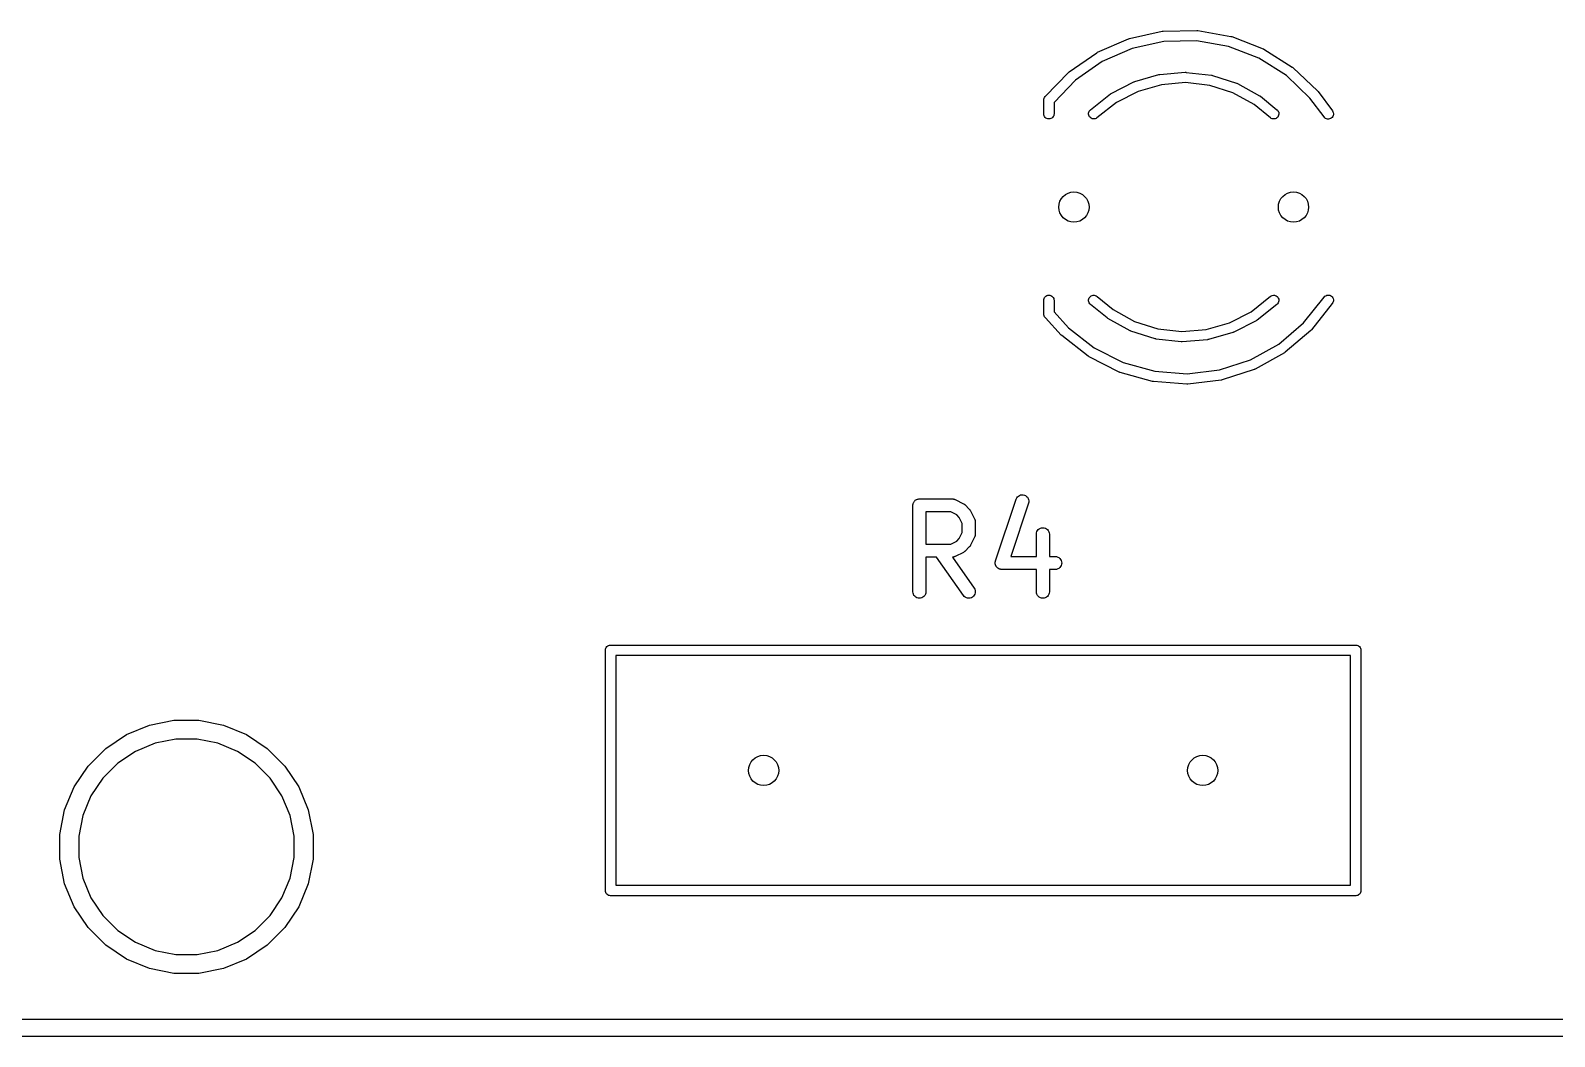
# Model space of a CAD drawing. Extents: x 17 to 176, y -177 to -9.
# Drawn here: x 33.47 to 51.1, y -176.63 to -164.99 of the extents above; entities that cross this region are included whole.
import ezdxf

# ---------------------------------------------------------------- set-up
doc = ezdxf.new("R2010")
doc.units = 0
doc.layers.add('BLACK', color=7, linetype='CONTINUOUS')

msp = doc.modelspace()

# ---------------------------------------------------------------- linework, layer by layer
at = {"layer": 'BLACK', "linetype": 'CONTINUOUS'}
for p, q in [((46.1835, -165.079), (46.5628, -164.995)), ((46.5628, -164.995), (46.5636, -164.995)), ((46.5636, -164.995), (46.569, -164.995)), ((46.569, -164.995), (46.5744, -164.994)), ((46.5744, -164.994), (46.9627, -164.986)), ((46.9627, -164.986), (46.9635, -164.986)), ((46.9635, -164.986), (46.9689, -164.986)), ((46.9689, -164.986), (46.9743, -164.987)), ((46.9743, -164.987), (47.3568, -165.054)), ((45.8165, -165.238), (46.1723, -165.083)), ((46.215, -165.195), (45.87, -165.346)), ((46.1723, -165.083), (46.1731, -165.082)), ((46.1731, -165.082), (46.1783, -165.081)), ((46.1783, -165.081), (46.1835, -165.079)), ((46.5828, -165.114), (46.215, -165.195)), ((46.9593, -165.106), (46.5828, -165.114)), ((47.3303, -165.171), (46.9593, -165.106)), ((47.6814, -165.307), (47.3303, -165.171)), ((47.3568, -165.054), (47.3577, -165.054)), ((47.3577, -165.054), (47.3629, -165.056)), ((47.3629, -165.056), (47.3681, -165.057)), ((47.3681, -165.057), (47.7303, -165.197)), ((47.7303, -165.197), (47.7311, -165.198)), ((47.7311, -165.198), (47.7359, -165.2)), ((47.7359, -165.2), (47.7407, -165.203)), ((47.7407, -165.203), (48.0687, -165.411)), ((45.4874, -165.466), (45.8063, -165.244)), ((45.87, -165.346), (45.5608, -165.561)), ((45.8063, -165.244), (45.807, -165.244)), ((45.807, -165.244), (45.8118, -165.241)), ((45.8118, -165.241), (45.8165, -165.238)), ((47.9995, -165.509), (47.6814, -165.307)), ((45.2135, -165.748), (45.4785, -165.473)), ((45.5608, -165.561), (45.312, -165.819)), ((45.4785, -165.473), (45.4791, -165.473)), ((45.4791, -165.473), (45.4833, -165.469)), ((45.4833, -165.469), (45.4874, -165.466)), ((46.2447, -165.577), (46.5261, -165.497)), ((46.5261, -165.497), (46.5269, -165.496)), ((46.5269, -165.496), (46.5323, -165.496)), ((46.5323, -165.496), (46.5377, -165.495)), ((46.5377, -165.495), (46.8294, -165.47)), ((46.8294, -165.47), (46.8294, -165.47)), ((46.8294, -165.47), (46.8302, -165.47)), ((46.8302, -165.47), (46.8357, -165.47)), ((46.8357, -165.47), (46.8411, -165.471)), ((46.8411, -165.471), (47.132, -165.503)), ((47.132, -165.503), (47.1328, -165.504)), ((47.1328, -165.504), (47.1382, -165.505)), ((47.1382, -165.505), (47.1435, -165.506)), ((47.1435, -165.506), (47.4224, -165.595)), ((48.2729, -165.769), (47.9995, -165.509)), ((48.0687, -165.411), (48.0694, -165.411)), ((48.0694, -165.411), (48.0737, -165.415)), ((48.0737, -165.415), (48.078, -165.418)), ((48.078, -165.418), (48.3593, -165.686)), ((45.7338, -165.903), (45.9634, -165.721)), ((45.9634, -165.721), (45.9641, -165.721)), ((45.9641, -165.721), (45.9687, -165.718)), ((45.9687, -165.718), (45.9733, -165.715)), ((45.9733, -165.715), (46.2338, -165.581)), ((46.2833, -165.691), (46.0332, -165.819)), ((46.2338, -165.581), (46.2345, -165.581)), ((46.2345, -165.581), (46.2396, -165.579)), ((46.2396, -165.579), (46.2447, -165.577)), ((46.5534, -165.614), (46.2833, -165.691)), ((46.8335, -165.59), (46.5534, -165.614)), ((47.1127, -165.622), (46.8335, -165.59)), ((47.3804, -165.707), (47.1127, -165.622)), ((47.6269, -165.843), (47.3804, -165.707)), ((47.4224, -165.595), (47.4232, -165.595)), ((47.4232, -165.595), (47.4282, -165.597)), ((47.4282, -165.597), (47.4332, -165.599)), ((47.4332, -165.599), (47.6896, -165.741)), ((47.6896, -165.741), (47.6903, -165.741)), ((47.6903, -165.741), (47.6944, -165.744)), ((48.3593, -165.686), (48.3599, -165.686)), ((48.3599, -165.686), (48.3629, -165.69)), ((48.3629, -165.69), (48.366, -165.693)), ((48.366, -165.693), (48.5324, -165.915)), ((45.192, -165.791), (45.1929, -165.782)), ((45.192, -165.953), (45.192, -165.791)), ((45.1929, -165.782), (45.1963, -165.771)), ((45.1963, -165.771), (45.2019, -165.761)), ((45.2019, -165.761), (45.2094, -165.751)), ((45.2094, -165.751), (45.2135, -165.748)), ((45.312, -165.819), (45.312, -165.953)), ((45.7187, -165.921), (45.7254, -165.911)), ((45.7254, -165.911), (45.7338, -165.903)), ((46.0332, -165.819), (45.8083, -165.997)), ((47.8152, -165.997), (47.6269, -165.843)), ((47.6944, -165.744), (47.6986, -165.747)), ((47.6986, -165.747), (47.8911, -165.904)), ((47.8911, -165.904), (47.8917, -165.904)), ((47.8917, -165.904), (47.8999, -165.913)), ((47.8999, -165.913), (47.9063, -165.922)), ((48.4363, -165.987), (48.2729, -165.769)), ((48.5324, -165.915), (48.5329, -165.916)), ((48.5329, -165.916), (48.5388, -165.926)), ((45.1929, -165.962), (45.192, -165.953)), ((45.1963, -165.973), (45.1929, -165.962)), ((45.2019, -165.983), (45.1963, -165.973)), ((45.2094, -165.993), (45.2019, -165.983)), ((45.2185, -166), (45.2094, -165.993)), ((45.2289, -166.006), (45.2185, -166)), ((45.2402, -166.009), (45.2289, -166.006)), ((45.252, -166.01), (45.2402, -166.009)), ((45.2638, -166.009), (45.252, -166.01)), ((45.2751, -166.006), (45.2638, -166.009)), ((45.2855, -166), (45.2751, -166.006)), ((45.2946, -165.993), (45.2855, -166)), ((45.3021, -165.983), (45.2946, -165.993)), ((45.3077, -165.973), (45.3021, -165.983)), ((45.3111, -165.962), (45.3077, -165.973)), ((45.312, -165.953), (45.3111, -165.962)), ((45.7112, -165.955), (45.7115, -165.943)), ((45.7132, -165.966), (45.7112, -165.955)), ((45.7115, -165.943), (45.714, -165.931)), ((45.7175, -165.977), (45.7132, -165.966)), ((45.714, -165.931), (45.7187, -165.921)), ((45.7237, -165.987), (45.7175, -165.977)), ((45.7318, -165.995), (45.7237, -165.987)), ((45.7414, -166.002), (45.7318, -165.995)), ((45.752, -166.007), (45.7414, -166.002)), ((45.7635, -166.01), (45.752, -166.007)), ((45.7752, -166.01), (45.7635, -166.01)), ((45.7867, -166.008), (45.7752, -166.01)), ((45.7977, -166.004), (45.7867, -166.008)), ((45.8076, -165.998), (45.7977, -166.004)), ((45.8083, -165.997), (45.8076, -165.998)), ((47.825, -166.003), (47.8152, -165.997)), ((47.8358, -166.008), (47.825, -166.003)), ((47.8473, -166.01), (47.8358, -166.008)), ((47.859, -166.01), (47.8473, -166.01)), ((47.8705, -166.008), (47.859, -166.01)), ((47.8813, -166.003), (47.8705, -166.008)), ((47.891, -165.997), (47.8813, -166.003)), ((47.8994, -165.988), (47.891, -165.997)), ((47.9059, -165.979), (47.8994, -165.988)), ((47.9104, -165.968), (47.9059, -165.979)), ((47.9063, -165.922), (47.9107, -165.933)), ((47.9128, -165.956), (47.9104, -165.968)), ((47.9107, -165.933), (47.9129, -165.945)), ((47.9129, -165.945), (47.9128, -165.956)), ((48.4442, -165.996), (48.4363, -165.987)), ((48.4536, -166.003), (48.4442, -165.996)), ((48.4642, -166.008), (48.4536, -166.003)), ((48.4756, -166.011), (48.4642, -166.008)), ((48.4873, -166.011), (48.4756, -166.011)), ((48.4989, -166.01), (48.4873, -166.011)), ((48.5099, -166.006), (48.4989, -166.01)), ((48.52, -166), (48.5099, -166.006)), ((48.5287, -165.992), (48.52, -166)), ((48.5357, -165.982), (48.5287, -165.992)), ((48.5407, -165.972), (48.5357, -165.982)), ((48.5388, -165.926), (48.5426, -165.937)), ((48.5436, -165.961), (48.5407, -165.972)), ((48.5426, -165.937), (48.5443, -165.949)), ((48.5443, -165.949), (48.5436, -165.961)), ((45.192, -168.107), (45.1929, -168.098)), ((45.192, -168.269), (45.192, -168.107)), ((45.1929, -168.098), (45.1963, -168.087)), ((45.1963, -168.087), (45.2019, -168.077)), ((45.2019, -168.077), (45.2094, -168.067)), ((45.2094, -168.067), (45.2185, -168.06)), ((45.2185, -168.06), (45.2289, -168.054)), ((45.2289, -168.054), (45.2402, -168.051)), ((45.2402, -168.051), (45.252, -168.05)), ((45.252, -168.05), (45.2638, -168.051)), ((45.2638, -168.051), (45.2751, -168.054)), ((45.2751, -168.054), (45.2855, -168.06)), ((45.2855, -168.06), (45.2946, -168.067)), ((45.2946, -168.067), (45.3021, -168.077)), ((45.3021, -168.077), (45.3077, -168.087)), ((45.3077, -168.087), (45.3111, -168.098)), ((45.3111, -168.098), (45.312, -168.107)), ((45.312, -168.107), (45.312, -168.242)), ((45.7113, -168.115), (45.7114, -168.104)), ((45.7135, -168.127), (45.7113, -168.115)), ((45.7114, -168.104), (45.7137, -168.092)), ((45.7179, -168.138), (45.7135, -168.127)), ((45.7137, -168.092), (45.7183, -168.081)), ((45.7243, -168.148), (45.7179, -168.138)), ((45.7183, -168.081), (45.7248, -168.072)), ((45.7325, -168.156), (45.7243, -168.148)), ((45.7248, -168.072), (45.7331, -168.064)), ((45.7331, -168.156), (45.7325, -168.156)), ((45.7331, -168.064), (45.7429, -168.057)), ((45.9256, -168.313), (45.7331, -168.156)), ((45.7429, -168.057), (45.7537, -168.053)), ((45.7537, -168.053), (45.7652, -168.05)), ((45.7652, -168.05), (45.7769, -168.05)), ((45.7769, -168.05), (45.7884, -168.053)), ((45.7884, -168.053), (45.7992, -168.057)), ((45.7992, -168.057), (45.809, -168.064)), ((45.809, -168.064), (45.9973, -168.217)), ((47.5909, -168.241), (47.8159, -168.063)), ((47.8904, -168.157), (47.6608, -168.339)), ((47.8159, -168.063), (47.8166, -168.062)), ((47.8166, -168.062), (47.8265, -168.056)), ((47.8265, -168.056), (47.8374, -168.052)), ((47.8374, -168.052), (47.849, -168.05)), ((47.849, -168.05), (47.8607, -168.05)), ((47.8607, -168.05), (47.8721, -168.053)), ((47.8721, -168.053), (47.8828, -168.058)), ((47.8828, -168.058), (47.8924, -168.064)), ((47.8988, -168.149), (47.8904, -168.157)), ((47.8924, -168.064), (47.9004, -168.073)), ((47.9055, -168.139), (47.8988, -168.149)), ((47.9004, -168.073), (47.9067, -168.083)), ((47.9102, -168.128), (47.9055, -168.139)), ((47.9067, -168.083), (47.9109, -168.094)), ((47.9127, -168.117), (47.9102, -168.128)), ((47.9109, -168.094), (47.913, -168.105)), ((47.913, -168.105), (47.9127, -168.117)), ((48.1996, -168.371), (48.4373, -168.071)), ((48.5313, -168.146), (48.29, -168.45)), ((48.4373, -168.071), (48.4379, -168.071)), ((48.4379, -168.071), (48.4461, -168.062)), ((48.4461, -168.062), (48.4558, -168.056)), ((48.4558, -168.056), (48.4666, -168.051)), ((48.4666, -168.051), (48.4781, -168.049)), ((48.4781, -168.049), (48.4898, -168.049)), ((48.4898, -168.049), (48.5013, -168.051)), ((48.5013, -168.051), (48.5122, -168.055)), ((48.5122, -168.055), (48.5219, -168.062)), ((48.5219, -168.062), (48.5303, -168.07)), ((48.5303, -168.07), (48.5369, -168.08)), ((48.5377, -168.136), (48.5313, -168.146)), ((48.5369, -168.08), (48.5415, -168.09)), ((48.542, -168.125), (48.5377, -168.136)), ((48.5415, -168.09), (48.544, -168.102)), ((48.5441, -168.114), (48.542, -168.125)), ((48.544, -168.102), (48.5441, -168.114)), ((45.1929, -168.278), (45.192, -168.269)), ((45.1963, -168.289), (45.1929, -168.278)), ((45.2019, -168.299), (45.1963, -168.289)), ((45.2094, -168.309), (45.2019, -168.299)), ((45.2123, -168.311), (45.2094, -168.309)), ((45.3948, -168.511), (45.2123, -168.311)), ((45.312, -168.242), (45.4801, -168.426)), ((45.9298, -168.316), (45.9256, -168.313)), ((45.9339, -168.319), (45.9298, -168.316)), ((45.9346, -168.32), (45.9339, -168.319)), ((46.191, -168.461), (45.9346, -168.32)), ((45.9973, -168.217), (46.2438, -168.353)), ((46.2438, -168.353), (46.5115, -168.438)), ((47.0708, -168.446), (47.3409, -168.369)), ((47.3409, -168.369), (47.5909, -168.241)), ((47.6509, -168.345), (47.3905, -168.478)), ((47.6555, -168.342), (47.6509, -168.345)), ((47.6601, -168.339), (47.6555, -168.342)), ((47.6608, -168.339), (47.6601, -168.339)), ((47.9127, -168.615), (48.1996, -168.371)), ((45.3982, -168.514), (45.3948, -168.511)), ((45.4015, -168.517), (45.3982, -168.514)), ((45.4022, -168.518), (45.4015, -168.517)), ((45.7081, -168.757), (45.4022, -168.518)), ((45.4801, -168.426), (45.7774, -168.659)), ((46.196, -168.463), (46.191, -168.461)), ((46.201, -168.465), (46.196, -168.463)), ((46.2018, -168.465), (46.201, -168.465)), ((46.4808, -168.554), (46.2018, -168.465)), ((46.4861, -168.555), (46.4808, -168.554)), ((46.4914, -168.556), (46.4861, -168.555)), ((46.4922, -168.557), (46.4914, -168.556)), ((46.7831, -168.589), (46.4922, -168.557)), ((46.5115, -168.438), (46.7908, -168.47)), ((46.7908, -168.47), (47.0708, -168.446)), ((47.0866, -168.565), (46.7948, -168.59)), ((47.092, -168.564), (47.0866, -168.565)), ((47.0973, -168.563), (47.092, -168.564)), ((47.0981, -168.563), (47.0973, -168.563)), ((47.3796, -168.483), (47.0981, -168.563)), ((47.3846, -168.481), (47.3796, -168.483)), ((47.3897, -168.479), (47.3846, -168.481)), ((47.3905, -168.478), (47.3897, -168.479)), ((48.2819, -168.459), (47.986, -168.71)), ((48.2856, -168.455), (48.2819, -168.459)), ((48.2895, -168.451), (48.2856, -168.455)), ((48.29, -168.45), (48.2895, -168.451)), ((45.7774, -168.659), (46.1135, -168.829)), ((46.7886, -168.59), (46.7831, -168.589)), ((46.794, -168.59), (46.7886, -168.59)), ((46.7948, -168.59), (46.794, -168.59)), ((47.5839, -168.799), (47.9127, -168.615)), ((47.9764, -168.717), (47.6373, -168.906)), ((47.9808, -168.714), (47.9764, -168.717)), ((47.9854, -168.711), (47.9808, -168.714)), ((47.986, -168.71), (47.9854, -168.711)), ((45.7127, -168.76), (45.7081, -168.757)), ((45.7173, -168.763), (45.7127, -168.76)), ((45.718, -168.763), (45.7173, -168.763)), ((46.0646, -168.939), (45.718, -168.763)), ((46.1135, -168.829), (46.4762, -168.93)), ((46.8517, -168.959), (47.2257, -168.915)), ((47.2257, -168.915), (47.5839, -168.799)), ((47.6266, -168.911), (47.2571, -169.031)), ((47.6315, -168.909), (47.6266, -168.911)), ((47.6365, -168.907), (47.6315, -168.909)), ((47.6373, -168.906), (47.6365, -168.907)), ((46.0697, -168.941), (46.0646, -168.939)), ((46.0747, -168.943), (46.0697, -168.941)), ((46.0755, -168.943), (46.0747, -168.943)), ((46.4496, -169.047), (46.0755, -168.943)), ((46.4549, -169.048), (46.4496, -169.047)), ((46.4603, -169.049), (46.4549, -169.048)), ((46.4611, -169.049), (46.4603, -169.049)), ((46.8483, -169.079), (46.4611, -169.049)), ((46.4762, -168.93), (46.8517, -168.959)), ((46.8538, -169.079), (46.8483, -169.079)), ((46.8592, -169.079), (46.8538, -169.079)), ((46.86, -169.079), (46.8592, -169.079)), ((47.2457, -169.033), (46.86, -169.079)), ((47.251, -169.032), (47.2457, -169.033)), ((47.2563, -169.031), (47.251, -169.032)), ((47.2571, -169.031), (47.2563, -169.031)), ((43.6789, -170.481), (43.6797, -170.474)), ((43.6789, -170.482), (43.6789, -170.481)), ((43.6789, -171.482), (43.6789, -170.482)), ((43.6789, -170.482), (43.6789, -170.482)), ((43.6789, -170.482), (43.6789, -170.482)), ((43.6789, -170.482), (43.6789, -170.482)), ((43.6797, -170.474), (43.6804, -170.467)), ((43.6804, -170.467), (43.6805, -170.467)), ((43.6805, -170.467), (43.6827, -170.46)), ((43.6805, -170.467), (43.6805, -170.467)), ((43.6827, -170.46), (43.6848, -170.453)), ((43.6848, -170.453), (43.6849, -170.453)), ((43.6849, -170.453), (43.685, -170.453)), ((43.685, -170.453), (43.6884, -170.447)), ((43.6884, -170.447), (43.6917, -170.44)), ((43.6917, -170.44), (43.6919, -170.44)), ((43.6919, -170.44), (43.692, -170.44)), ((43.692, -170.44), (43.6966, -170.435)), ((43.6966, -170.435), (43.7011, -170.429)), ((43.7011, -170.429), (43.7013, -170.429)), ((43.7013, -170.429), (43.7014, -170.429)), ((43.7014, -170.429), (43.7069, -170.424)), ((43.7069, -170.424), (43.7124, -170.42)), ((43.7124, -170.42), (43.7126, -170.42)), ((43.7126, -170.42), (43.7128, -170.42)), ((43.7128, -170.42), (43.7191, -170.416)), ((43.7191, -170.416), (43.7253, -170.413)), ((43.7253, -170.413), (43.7256, -170.413)), ((43.7256, -170.413), (43.7258, -170.413)), ((43.7258, -170.413), (43.7326, -170.411)), ((43.7326, -170.411), (43.7393, -170.409)), ((43.7393, -170.409), (43.7396, -170.409)), ((43.7396, -170.409), (43.7398, -170.409)), ((43.7398, -170.409), (43.7469, -170.408)), ((43.7469, -170.408), (43.7539, -170.407)), ((43.7539, -170.407), (44.1349, -170.407)), ((44.1349, -170.407), (44.1359, -170.407)), ((44.1359, -170.407), (44.1381, -170.408)), ((44.1381, -170.408), (44.1403, -170.408)), ((44.1403, -170.408), (44.1454, -170.408)), ((44.1454, -170.408), (44.1504, -170.409)), ((44.1504, -170.409), (44.1525, -170.41)), ((44.1525, -170.41), (44.1547, -170.41)), ((44.1547, -170.41), (44.1595, -170.412)), ((44.1595, -170.412), (44.1644, -170.413)), ((44.1644, -170.413), (44.1663, -170.415)), ((44.1663, -170.415), (44.1684, -170.415)), ((44.1684, -170.415), (44.2636, -170.463)), ((44.2636, -170.463), (44.2646, -170.463)), ((44.2646, -170.463), (44.2681, -170.466)), ((44.2681, -170.466), (44.2718, -170.468)), ((44.2718, -170.468), (44.2742, -170.47)), ((44.2742, -170.47), (44.2769, -170.471)), ((44.2769, -170.471), (44.2799, -170.474)), ((44.2799, -170.474), (44.2831, -170.477)), ((44.2831, -170.477), (44.3307, -170.525)), ((44.6351, -171.125), (44.8732, -170.411)), ((45.0155, -170.458), (44.8103, -171.074)), ((44.8732, -170.411), (44.8736, -170.41)), ((44.8736, -170.41), (44.8797, -170.397)), ((44.8797, -170.397), (44.8883, -170.385)), ((44.8883, -170.385), (44.8991, -170.375)), ((44.8991, -170.375), (44.9115, -170.367)), ((44.9115, -170.367), (44.9253, -170.362)), ((44.9253, -170.362), (44.9397, -170.36)), ((44.9397, -170.36), (44.9543, -170.36)), ((44.9543, -170.36), (44.9686, -170.364)), ((44.9686, -170.364), (44.9819, -170.37)), ((44.9819, -170.37), (44.9938, -170.378)), ((44.9938, -170.378), (45.0038, -170.389)), ((45.0038, -170.389), (45.0116, -170.401)), ((45.0116, -170.401), (45.0168, -170.415)), ((45.0188, -170.444), (45.0155, -170.458)), ((45.0168, -170.415), (45.0192, -170.43)), ((45.0192, -170.43), (45.0188, -170.444)), ((43.8289, -170.557), (43.8289, -170.931)), ((44.1172, -170.557), (43.8289, -170.557)), ((44.1857, -170.592), (44.1172, -170.557)), ((44.2161, -170.622), (44.1857, -170.592)), ((44.2503, -170.691), (44.2161, -170.622)), ((44.3307, -170.525), (44.3315, -170.525)), ((44.3315, -170.525), (44.3341, -170.529)), ((44.3341, -170.529), (44.337, -170.532)), ((44.337, -170.532), (44.3387, -170.534)), ((44.3387, -170.534), (44.3406, -170.537)), ((44.3406, -170.537), (44.3426, -170.541)), ((44.3426, -170.541), (44.3448, -170.544)), ((44.3448, -170.544), (44.3924, -170.639)), ((44.3924, -170.639), (44.3929, -170.64)), ((44.3929, -170.64), (44.3936, -170.642)), ((44.3936, -170.642), (44.3947, -170.644)), ((44.3947, -170.644), (44.3962, -170.649)), ((44.3962, -170.649), (44.3979, -170.654)), ((44.3979, -170.654), (44.3983, -170.656)), ((44.3983, -170.656), (44.3989, -170.658)), ((44.3989, -170.658), (44.3994, -170.663)), ((44.3994, -170.663), (44.4002, -170.668)), ((44.4002, -170.668), (44.4001, -170.671)), ((44.4001, -170.671), (44.4003, -170.673)), ((44.4003, -170.673), (44.4003, -170.816)), ((44.2161, -170.867), (44.2503, -170.798)), ((44.2503, -170.798), (44.2503, -170.691)), ((44.3924, -170.849), (44.3448, -170.944)), ((44.3932, -170.847), (44.3924, -170.849)), ((44.3943, -170.845), (44.3932, -170.847)), ((44.3958, -170.84), (44.3943, -170.845)), ((44.3977, -170.836), (44.3958, -170.84)), ((44.398, -170.833), (44.3977, -170.836)), ((44.3987, -170.831), (44.398, -170.833)), ((44.3993, -170.826), (44.3987, -170.831)), ((44.4001, -170.821), (44.3993, -170.826)), ((44.4003, -170.817), (44.4001, -170.819)), ((44.4001, -170.819), (44.4001, -170.821)), ((44.4003, -170.816), (44.4003, -170.817)), ((45.1075, -170.815), (45.1091, -170.8)), ((45.1075, -170.816), (45.1075, -170.815)), ((45.1075, -171.074), (45.1075, -170.816)), ((45.1091, -170.8), (45.1135, -170.786)), ((45.1135, -170.786), (45.1206, -170.773)), ((45.1206, -170.773), (45.13, -170.762)), ((45.13, -170.762), (45.1414, -170.753)), ((45.1414, -170.753), (45.1544, -170.746)), ((45.1544, -170.746), (45.1684, -170.742)), ((45.1684, -170.742), (45.183, -170.741)), ((45.183, -170.741), (45.1976, -170.742)), ((45.1976, -170.742), (45.2115, -170.747)), ((45.2115, -170.747), (45.2244, -170.754)), ((45.2244, -170.754), (45.2357, -170.763)), ((45.2357, -170.763), (45.2449, -170.774)), ((45.2449, -170.774), (45.2518, -170.787)), ((45.2518, -170.787), (45.256, -170.801)), ((45.256, -170.801), (45.2575, -170.816)), ((45.2575, -170.816), (45.2575, -171.074)), ((43.8289, -170.931), (44.1172, -170.931)), ((44.1172, -170.931), (44.1857, -170.897)), ((44.2636, -171.026), (44.1684, -171.073)), ((44.1857, -170.897), (44.2161, -170.867)), ((44.2672, -171.023), (44.2636, -171.026)), ((44.2709, -171.021), (44.2672, -171.023)), ((44.2734, -171.02), (44.2709, -171.021)), ((44.276, -171.018), (44.2734, -171.02)), ((44.2791, -171.015), (44.276, -171.018)), ((44.2824, -171.012), (44.2791, -171.015)), ((44.2831, -171.012), (44.2824, -171.012)), ((44.3307, -170.964), (44.2831, -171.012)), ((44.3334, -170.961), (44.3307, -170.964)), ((44.3364, -170.958), (44.3334, -170.961)), ((44.3381, -170.955), (44.3364, -170.958)), ((44.34, -170.953), (44.3381, -170.955)), ((44.342, -170.949), (44.34, -170.953)), ((44.3443, -170.945), (44.342, -170.949)), ((44.3448, -170.944), (44.3443, -170.945)), ((43.953, -171.081), (43.8289, -171.081)), ((43.8289, -171.081), (43.8289, -171.482)), ((44.2639, -171.525), (43.953, -171.081)), ((44.1371, -171.081), (44.136, -171.081)), ((44.136, -171.081), (44.3868, -171.439)), ((44.1393, -171.081), (44.1371, -171.081)), ((44.1443, -171.08), (44.1393, -171.081)), ((44.1494, -171.08), (44.1443, -171.08)), ((44.1515, -171.079), (44.1494, -171.08)), ((44.1537, -171.079), (44.1515, -171.079)), ((44.1585, -171.077), (44.1537, -171.079)), ((44.1634, -171.076), (44.1585, -171.077)), ((44.1654, -171.074), (44.1634, -171.076)), ((44.1675, -171.074), (44.1654, -171.074)), ((44.1684, -171.073), (44.1675, -171.074)), ((44.6313, -171.149), (44.6318, -171.144)), ((44.6315, -171.151), (44.6313, -171.149)), ((44.6315, -171.154), (44.6315, -171.151)), ((44.6322, -171.159), (44.6315, -171.154)), ((44.6318, -171.144), (44.6319, -171.14)), ((44.6319, -171.14), (44.6325, -171.137)), ((44.6326, -171.163), (44.6322, -171.159)), ((44.6325, -171.137), (44.6328, -171.134)), ((44.6334, -171.166), (44.6326, -171.163)), ((44.6328, -171.134), (44.6341, -171.13)), ((44.6339, -171.169), (44.6334, -171.166)), ((44.6355, -171.173), (44.6339, -171.169)), ((44.6341, -171.13), (44.6351, -171.125)), ((44.6367, -171.177), (44.6355, -171.173)), ((44.6381, -171.18), (44.6367, -171.177)), ((44.6391, -171.182), (44.6381, -171.18)), ((44.6415, -171.186), (44.6391, -171.182)), ((44.6435, -171.19), (44.6415, -171.186)), ((44.6453, -171.192), (44.6435, -171.19)), ((44.6468, -171.195), (44.6453, -171.192)), ((44.6499, -171.198), (44.6468, -171.195)), ((44.6527, -171.202), (44.6499, -171.198)), ((44.6549, -171.203), (44.6527, -171.202)), ((44.6568, -171.205), (44.6549, -171.203)), ((44.6605, -171.208), (44.6568, -171.205)), ((44.6639, -171.211), (44.6605, -171.208)), ((44.8103, -171.074), (45.1075, -171.074)), ((45.2575, -171.074), (45.3253, -171.074)), ((45.3253, -171.074), (45.3264, -171.074)), ((45.3264, -171.074), (45.3409, -171.076)), ((45.3409, -171.076), (45.3549, -171.08)), ((45.3549, -171.08), (45.3677, -171.087)), ((45.3782, -171.202), (45.3668, -171.212)), ((45.3677, -171.087), (45.3789, -171.097)), ((45.3875, -171.191), (45.3782, -171.202)), ((45.3789, -171.097), (45.3881, -171.108)), ((45.3945, -171.178), (45.3875, -171.191)), ((45.3881, -171.108), (45.3949, -171.121)), ((45.3988, -171.164), (45.3945, -171.178)), ((45.3949, -171.121), (45.399, -171.135)), ((45.4003, -171.15), (45.3988, -171.164)), ((45.399, -171.135), (45.4003, -171.15)), ((44.6664, -171.212), (44.6639, -171.211)), ((44.6687, -171.214), (44.6664, -171.212)), ((44.6728, -171.216), (44.6687, -171.214)), ((44.6767, -171.218), (44.6728, -171.216)), ((44.6795, -171.219), (44.6767, -171.218)), ((44.6821, -171.22), (44.6795, -171.219)), ((44.6864, -171.221), (44.6821, -171.22)), ((44.6907, -171.222), (44.6864, -171.221)), ((44.6935, -171.223), (44.6907, -171.222)), ((44.6963, -171.223), (44.6935, -171.223)), ((44.7008, -171.224), (44.6963, -171.223)), ((44.7052, -171.224), (44.7008, -171.224)), ((44.7063, -171.224), (44.7052, -171.224)), ((45.1075, -171.224), (44.7063, -171.224)), ((45.1075, -171.482), (45.1075, -171.224)), ((45.3253, -171.224), (45.2575, -171.224)), ((45.2575, -171.224), (45.2575, -171.482)), ((45.3399, -171.223), (45.3253, -171.224)), ((45.3539, -171.218), (45.3399, -171.223)), ((45.3668, -171.212), (45.3539, -171.218)), ((43.6803, -171.497), (43.6789, -171.482)), ((43.6846, -171.511), (43.6803, -171.497)), ((43.6914, -171.524), (43.6846, -171.511)), ((43.7007, -171.535), (43.6914, -171.524)), ((43.712, -171.545), (43.7007, -171.535)), ((43.7248, -171.552), (43.712, -171.545)), ((43.7388, -171.556), (43.7248, -171.552)), ((43.7534, -171.557), (43.7388, -171.556)), ((43.768, -171.556), (43.7534, -171.557)), ((43.782, -171.552), (43.768, -171.556)), ((43.795, -171.545), (43.782, -171.552)), ((43.8064, -171.536), (43.795, -171.545)), ((43.8158, -171.525), (43.8064, -171.536)), ((43.8228, -171.512), (43.8158, -171.525)), ((43.8273, -171.498), (43.8228, -171.512)), ((43.8289, -171.483), (43.8273, -171.498)), ((43.8289, -171.482), (43.8289, -171.483)), ((44.2734, -171.537), (44.2639, -171.525)), ((44.2849, -171.546), (44.2734, -171.537)), ((44.298, -171.552), (44.2849, -171.546)), ((44.312, -171.556), (44.298, -171.552)), ((44.3266, -171.557), (44.312, -171.556)), ((44.3412, -171.556), (44.3266, -171.557)), ((44.3551, -171.551), (44.3412, -171.556)), ((44.3679, -171.544), (44.3551, -171.551)), ((44.3791, -171.535), (44.3679, -171.544)), ((44.3882, -171.523), (44.3791, -171.535)), ((44.3868, -171.439), (44.3874, -171.44)), ((44.3874, -171.44), (44.3944, -171.453)), ((44.395, -171.51), (44.3882, -171.523)), ((44.3944, -171.453), (44.3987, -171.467)), ((44.3991, -171.496), (44.395, -171.51)), ((44.3987, -171.467), (44.4003, -171.482)), ((44.4003, -171.482), (44.3991, -171.496)), ((45.1089, -171.497), (45.1075, -171.482)), ((45.1131, -171.511), (45.1089, -171.497)), ((45.12, -171.524), (45.1131, -171.511)), ((45.1293, -171.535), (45.12, -171.524)), ((45.1405, -171.545), (45.1293, -171.535)), ((45.1534, -171.552), (45.1405, -171.545)), ((45.1674, -171.556), (45.1534, -171.552)), ((45.182, -171.557), (45.1674, -171.556)), ((45.1965, -171.556), (45.182, -171.557)), ((45.2106, -171.552), (45.1965, -171.556)), ((45.2235, -171.545), (45.2106, -171.552)), ((45.235, -171.536), (45.2235, -171.545)), ((45.2444, -171.525), (45.235, -171.536)), ((45.2514, -171.512), (45.2444, -171.525)), ((45.2558, -171.498), (45.2514, -171.512)), ((45.2575, -171.483), (45.2558, -171.498)), ((45.2575, -171.482), (45.2575, -171.483)), ((40.1217, -172.16), (40.1229, -172.148)), ((40.122, -172.163), (40.1217, -172.16)), ((40.122, -174.937), (40.122, -172.163)), ((40.1229, -172.148), (40.1263, -172.137)), ((40.1263, -172.137), (40.1319, -172.127)), ((40.1319, -172.127), (40.1394, -172.117)), ((40.1394, -172.117), (40.1485, -172.11)), ((40.1485, -172.11), (40.1589, -172.104)), ((40.1589, -172.104), (40.1702, -172.101)), ((40.1702, -172.101), (40.1791, -172.1)), ((40.1791, -172.1), (40.182, -172.1)), ((40.182, -172.1), (40.1849, -172.1)), ((40.1849, -172.1), (48.7991, -172.1)), ((40.242, -172.22), (40.242, -174.88)), ((48.742, -172.22), (40.242, -172.22)), ((48.742, -174.88), (48.742, -172.22)), ((48.7991, -172.1), (48.802, -172.1)), ((48.802, -172.1), (48.8049, -172.1)), ((48.8049, -172.1), (48.8049, -172.1)), ((48.8049, -172.1), (48.8138, -172.101)), ((48.8138, -172.101), (48.8251, -172.104)), ((48.8251, -172.104), (48.8355, -172.11)), ((48.8355, -172.11), (48.8446, -172.117)), ((48.8446, -172.117), (48.8521, -172.127)), ((48.8521, -172.127), (48.8577, -172.137)), ((48.8577, -172.137), (48.8611, -172.148)), ((48.8611, -172.148), (48.8623, -172.16)), ((48.8623, -172.16), (48.862, -172.163)), ((48.862, -172.163), (48.862, -174.937)), ((34.8468, -173.025), (35.1299, -172.969)), ((35.1299, -172.969), (35.4186, -172.969)), ((35.4186, -172.969), (35.7017, -173.025)), ((34.3401, -173.296), (34.5801, -173.136)), ((34.5801, -173.136), (34.8468, -173.025)), ((35.7017, -173.025), (35.9684, -173.136)), ((35.9684, -173.136), (36.2084, -173.296)), ((34.136, -173.5), (34.3401, -173.296)), ((34.9107, -173.236), (34.6838, -173.33)), ((35.1515, -173.188), (34.9107, -173.236)), ((35.397, -173.188), (35.1515, -173.188)), ((35.6378, -173.236), (35.397, -173.188)), ((35.8647, -173.33), (35.6378, -173.236)), ((36.2084, -173.296), (36.4125, -173.5)), ((33.9756, -173.74), (34.136, -173.5)), ((34.4796, -173.466), (34.306, -173.64)), ((34.6838, -173.33), (34.4796, -173.466)), ((36.0689, -173.466), (35.8647, -173.33)), ((36.2425, -173.64), (36.0689, -173.466)), ((36.4125, -173.5), (36.5729, -173.74)), ((34.306, -173.64), (34.1696, -173.844)), ((36.3789, -173.844), (36.2425, -173.64)), ((33.8651, -174.007), (33.9756, -173.74)), ((34.1696, -173.844), (34.0756, -174.071)), ((36.4729, -174.071), (36.3789, -173.844)), ((36.5729, -173.74), (36.6834, -174.007)), ((33.8088, -174.29), (33.8651, -174.007)), ((36.6834, -174.007), (36.7397, -174.29)), ((34.0756, -174.071), (34.0277, -174.312)), ((36.5208, -174.312), (36.4729, -174.071)), ((33.8088, -174.579), (33.8088, -174.29)), ((34.0277, -174.312), (34.0277, -174.557)), ((36.5208, -174.557), (36.5208, -174.312)), ((36.7397, -174.29), (36.7397, -174.579)), ((34.0277, -174.557), (34.0756, -174.798)), ((36.4729, -174.798), (36.5208, -174.557)), ((33.8651, -174.862), (33.8088, -174.579)), ((36.7397, -174.579), (36.6834, -174.862)), ((33.9756, -175.129), (33.8651, -174.862)), ((34.0756, -174.798), (34.1696, -175.025)), ((36.3789, -175.025), (36.4729, -174.798)), ((36.6834, -174.862), (36.5729, -175.129)), ((40.242, -174.88), (48.742, -174.88)), ((34.1696, -175.025), (34.306, -175.229)), ((36.2425, -175.229), (36.3789, -175.025)), ((40.1217, -174.94), (40.122, -174.937)), ((40.1229, -174.952), (40.1217, -174.94)), ((40.1263, -174.963), (40.1229, -174.952)), ((40.1319, -174.973), (40.1263, -174.963)), ((40.1394, -174.983), (40.1319, -174.973)), ((40.1485, -174.99), (40.1394, -174.983)), ((40.1589, -174.996), (40.1485, -174.99)), ((40.1702, -174.999), (40.1589, -174.996)), ((40.1791, -175), (40.1702, -174.999)), ((40.182, -175), (40.1791, -175)), ((40.1791, -175), (40.1791, -175)), ((40.1849, -175), (40.182, -175)), ((48.7991, -175), (40.1849, -175)), ((48.802, -175), (48.7991, -175)), ((48.8138, -174.999), (48.802, -175)), ((48.8251, -174.996), (48.8138, -174.999)), ((48.8355, -174.99), (48.8251, -174.996)), ((48.8446, -174.983), (48.8355, -174.99)), ((48.8521, -174.973), (48.8446, -174.983)), ((48.8577, -174.963), (48.8521, -174.973)), ((48.8611, -174.952), (48.8577, -174.963)), ((48.862, -174.943), (48.8611, -174.952)), ((48.862, -174.937), (48.8623, -174.94)), ((48.8623, -174.94), (48.862, -174.943)), ((34.136, -175.369), (33.9756, -175.129)), ((34.306, -175.229), (34.4796, -175.403)), ((36.0689, -175.403), (36.2425, -175.229)), ((36.5729, -175.129), (36.4125, -175.369)), ((34.3401, -175.573), (34.136, -175.369)), ((34.4796, -175.403), (34.6838, -175.539)), ((35.8647, -175.539), (36.0689, -175.403)), ((36.4125, -175.369), (36.2084, -175.573)), ((34.5801, -175.733), (34.3401, -175.573)), ((34.6838, -175.539), (34.9107, -175.633)), ((35.6378, -175.633), (35.8647, -175.539)), ((36.2084, -175.573), (35.9684, -175.733)), ((34.8468, -175.844), (34.5801, -175.733)), ((34.9107, -175.633), (35.1515, -175.681)), ((35.1515, -175.681), (35.397, -175.681)), ((35.397, -175.681), (35.6378, -175.633)), ((35.9684, -175.733), (35.7017, -175.844)), ((35.1299, -175.9), (34.8468, -175.844)), ((35.4186, -175.9), (35.1299, -175.9)), ((35.7017, -175.844), (35.4186, -175.9)), ((17.8166, -176.43), (174.972, -176.43)), ((174.979, -176.63), (17.8068, -176.63))]:
    msp.add_line(p, q, dxfattribs=at)
at = {"layer": 'BLACK'}
for centre in [(45.542, -167.03), (45.542, -167.03), (48.082, -167.03), (48.082, -167.03), (41.952, -173.55), (41.952, -173.55), (47.032, -173.55), (47.032, -173.55)]:
    msp.add_circle(centre, 0.175, dxfattribs=at)

doc.saveas('drawing.dxf')
